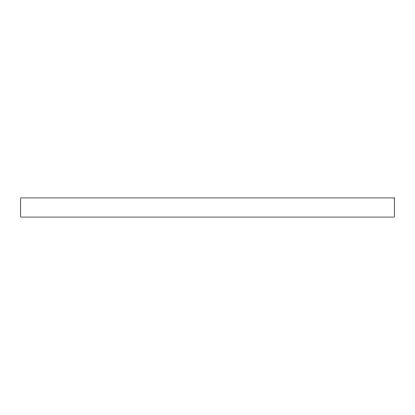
<?xml version="1.0" encoding="UTF-8"?>
<svg xmlns="http://www.w3.org/2000/svg" width="415" height="415" viewBox="0 0 415 415"><rect width="100%" height="100%" fill="white"/><g stroke="black" fill="none" stroke-linecap="round" stroke-linejoin="round"><path stroke-width="0.62" d="M394.25 197.934L20.75 197.934L20.75 217.066L394.25 217.066L394.25 197.934"/></g></svg>
